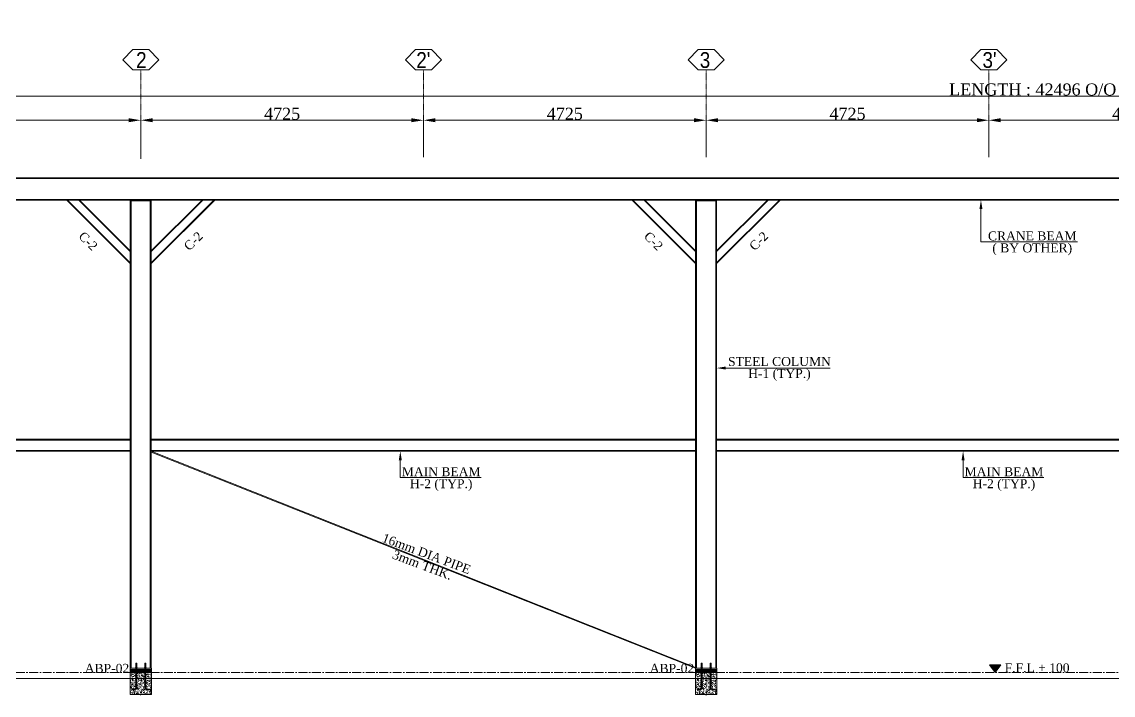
# Model space of a CAD drawing. Header units: millimetres. Extents: x 0 to 13151789, y -1482478 to 0.
# Drawn here: x 12773160 to 12791401, y -1357256 to -1345996 of the extents above; entities that cross this region are included whole.
import ezdxf
from ezdxf.entities.mleader import LeaderData, LeaderLine
from ezdxf.math import Vec2, Vec3

# ---------------------------------------------------------------- set-up
doc = ezdxf.new("R2010")
doc.units = ezdxf.units.MM
doc.header["$LTSCALE"] = 0.4
doc.header["$MEASUREMENT"] = 0
doc.header["$PDMODE"] = 66
for name, pattern in [('CENTER', [2, 1.25, -0.25, 0.25, -0.25]), ('CENTER2', [1.125, 0.75, -0.125, 0.125, -0.125]), ('XKITLINE03', [6, 3, -1, 1, -1])]:
    doc.linetypes.add(name, pattern=pattern)
doc.layers.get('0').update_dxf_attribs({"lineweight": 0})
doc.layers.get('Defpoints').update_dxf_attribs({"lineweight": 0})
for name, color, linetype, lineweight in [('2', 3, 'Continuous', 0), ('Bolt', 255, 'Continuous', 0), ('Grid', 202, 'CENTER', 0), ('GRIDDIM', 6, 'Continuous', 0), ('Layer 1', 7, 'Continuous', 0), ('MISCEL', 7, 'Continuous', 0), ('Other object type', 1, 'Continuous', 0), ('Outer Line', 1, 'Continuous', 0)]:
    doc.layers.add(name, color=color, linetype=linetype, lineweight=lineweight)
doc.layers.add('CENTER', color=1, linetype='CENTER')
doc.styles.add('ARIAL_', font='arial.ttf')
doc.styles.add('style2', font='ARIALN.TTF')
doc.styles.add('TNROMAN', font='times.ttf')
doc.dimstyles.new('shahid', dxfattribs={"dimtxt": 37.0005, "dimasz": 20, "dimexe": 8, "dimexo": 10, "dimgap": 5, "dimtad": 3, "dimdec": 0, "dimrnd": 1, "dimzin": 0, "dimdsep": 46, "dimtxsty": 'style2', "dimcen": 0.09, "dimclrt": 1, "dimadec": 0, "dimazin": 0, "dimtfac": 1, "dimtdec": 0, "dimtix": 1, "dimtmove": 1, "dimatfit": 3, "dimfxl": 1, "dimtolj": 1, "dimtzin": 0, "dimlwd": 5, "dimlwe": 5, "dimarcsym": 0})

# ---------------------------------------------------------------- blocks, each defined once
blk = doc.blocks.new('*D173')
at = {"layer": 'Defpoints', "color": 0, "lineweight": 0, "transparency": 16777216}
for p in [(12775147, -1347642), (12770087, -1348238), (12775147, -1348238)]:
    blk.add_point(p, dxfattribs=at)
at = {"layer": 'Layer 1', "color": 8, "lineweight": 5, "transparency": 16777216}
for p, q in [((12770087, -1348238), (12770087, -1347642)), ((12770287, -1347642), (12774947, -1347642)), ((12775147, -1348238), (12775147, -1347642))]:
    blk.add_line(p, q, dxfattribs=at)
at = {"layer": 'Layer 1', "color": 8, "lineweight": 0, "transparency": 16777216}
for points in [[(12770287, -1347608), (12770287, -1347675), (12770087, -1347642)], [(12774947, -1347608), (12774947, -1347675), (12775147, -1347642)]]:
    blk.add_solid(points, dxfattribs=at)
at = {"layer": 'Layer 1', "color": 2, "lineweight": 0, "transparency": 16777216, "insert": (12772617, -1347535), "char_height": 200, "attachment_point": 5, "style": 'TNROMAN'}
blk.add_mtext('\\A1;5060', dxfattribs=at)
blk = doc.blocks.new('*D174')
at = {"layer": 'Defpoints', "color": 0, "lineweight": 0, "transparency": 16777216}
for p in [(12779872, -1347642), (12775147, -1348287), (12779872, -1348262)]:
    blk.add_point(p, dxfattribs=at)
at = {"layer": 'Layer 1', "color": 8, "lineweight": 5, "transparency": 16777216}
for p, q in [((12775147, -1348287), (12775147, -1347642)), ((12775347, -1347642), (12779672, -1347642)), ((12779872, -1348262), (12779872, -1347642))]:
    blk.add_line(p, q, dxfattribs=at)
at = {"layer": 'Layer 1', "color": 8, "lineweight": 0, "transparency": 16777216}
for points in [[(12775347, -1347608), (12775347, -1347675), (12775147, -1347642)], [(12779672, -1347608), (12779672, -1347675), (12779872, -1347642)]]:
    blk.add_solid(points, dxfattribs=at)
at = {"layer": 'Layer 1', "color": 2, "lineweight": 0, "transparency": 16777216, "insert": (12777510, -1347535), "char_height": 200, "attachment_point": 5, "style": 'TNROMAN'}
blk.add_mtext('\\A1;4725', dxfattribs=at)
blk = doc.blocks.new('*D175')
at = {"layer": 'Defpoints', "color": 0, "lineweight": 0, "transparency": 16777216}
for p in [(12784597, -1347642), (12779872, -1348262), (12784597, -1348262)]:
    blk.add_point(p, dxfattribs=at)
at = {"layer": 'Layer 1', "color": 8, "lineweight": 5, "transparency": 16777216}
for p, q in [((12779872, -1348262), (12779872, -1347642)), ((12780072, -1347642), (12784397, -1347642)), ((12784597, -1348262), (12784597, -1347642))]:
    blk.add_line(p, q, dxfattribs=at)
at = {"layer": 'Layer 1', "color": 8, "lineweight": 0, "transparency": 16777216}
for points in [[(12780072, -1347608), (12780072, -1347675), (12779872, -1347642)], [(12784397, -1347608), (12784397, -1347675), (12784597, -1347642)]]:
    blk.add_solid(points, dxfattribs=at)
at = {"layer": 'Layer 1', "color": 2, "lineweight": 0, "transparency": 16777216, "insert": (12782235, -1347535), "char_height": 200, "attachment_point": 5, "style": 'TNROMAN'}
blk.add_mtext('\\A1;4725', dxfattribs=at)
blk = doc.blocks.new('*D176')
at = {"layer": 'Defpoints', "color": 0, "lineweight": 0, "transparency": 16777216}
for p in [(12789322, -1347642), (12784597, -1348262), (12789322, -1348262)]:
    blk.add_point(p, dxfattribs=at)
at = {"layer": 'Layer 1', "color": 8, "lineweight": 5, "transparency": 16777216}
for p, q in [((12784597, -1348262), (12784597, -1347642)), ((12784797, -1347642), (12789122, -1347642)), ((12789322, -1348262), (12789322, -1347642))]:
    blk.add_line(p, q, dxfattribs=at)
at = {"layer": 'Layer 1', "color": 8, "lineweight": 0, "transparency": 16777216}
for points in [[(12784797, -1347608), (12784797, -1347675), (12784597, -1347642)], [(12789122, -1347608), (12789122, -1347675), (12789322, -1347642)]]:
    blk.add_solid(points, dxfattribs=at)
at = {"layer": 'Layer 1', "color": 2, "lineweight": 0, "transparency": 16777216, "insert": (12786960, -1347535), "char_height": 200, "attachment_point": 5, "style": 'TNROMAN'}
blk.add_mtext('\\A1;4725', dxfattribs=at)
blk = doc.blocks.new('*D177')
at = {"layer": 'Defpoints', "color": 0, "lineweight": 0, "transparency": 16777216}
for p in [(12794047, -1347642), (12789322, -1348262), (12794047, -1348262)]:
    blk.add_point(p, dxfattribs=at)
at = {"layer": 'Layer 1', "color": 8, "lineweight": 5, "transparency": 16777216}
for p, q in [((12789322, -1348262), (12789322, -1347642)), ((12789522, -1347642), (12793847, -1347642)), ((12794047, -1348262), (12794047, -1347642))]:
    blk.add_line(p, q, dxfattribs=at)
at = {"layer": 'Layer 1', "color": 8, "lineweight": 0, "transparency": 16777216}
for points in [[(12789522, -1347608), (12789522, -1347675), (12789322, -1347642)], [(12793847, -1347608), (12793847, -1347675), (12794047, -1347642)]]:
    blk.add_solid(points, dxfattribs=at)
at = {"layer": 'Layer 1', "color": 2, "lineweight": 0, "transparency": 16777216, "insert": (12791685, -1347535), "char_height": 200, "attachment_point": 5, "style": 'TNROMAN'}
blk.add_mtext('\\A1;4725', dxfattribs=at)
blk = doc.blocks.new('*D180')
at = {"layer": 'Defpoints', "color": 0, "lineweight": 0, "transparency": 16777216}
for p in [(12812407, -1347239), (12769911, -1348238), (12812407, -1348238)]:
    blk.add_point(p, dxfattribs=at)
at = {"layer": 'Layer 1', "color": 8, "lineweight": 5, "transparency": 16777216}
for p, q in [((12769911, -1348238), (12769911, -1347239)), ((12770111, -1347239), (12812207, -1347239)), ((12812407, -1348238), (12812407, -1347239))]:
    blk.add_line(p, q, dxfattribs=at)
at = {"layer": 'Layer 1', "color": 8, "lineweight": 0, "transparency": 16777216}
for points in [[(12770111, -1347206), (12770111, -1347272), (12769911, -1347239)], [(12812207, -1347206), (12812207, -1347272), (12812407, -1347239)]]:
    blk.add_solid(points, dxfattribs=at)
at = {"layer": 'Layer 1', "color": 2, "lineweight": 0, "transparency": 16777216, "insert": (12791159, -1347129), "char_height": 200, "attachment_point": 5, "style": 'TNROMAN'}
blk.add_mtext('\\A1;LENGTH : 42496 O/O OF STEEL LINE ', dxfattribs=at)

msp = doc.modelspace()

# ---------------------------------------------------------------- hatches: boundary and pattern name
at = {"layer": 'Bolt', "linetype": 'Continuous', "lineweight": 0, "ltscale": 20}
h = msp.add_hatch(dxfattribs=at)
h.set_pattern_fill('DOTS', color=4, scale=120)
h.set_pattern_definition([(0, (5169886.558, -2042214.285), (3.75, 7.5), [0, -7.5])])
h.paths.add_polyline_path([(12775080, -1356838.1), (12775071.9, -1356838.1), (12775072.8, -1356838, -0.1443782), (12775066.7, -1356835.9), (12775066.7, -1356827.3), (12775080, -1356827), (12775080, -1356826.5), (12774968.3, -1356826.5), (12774968.3, -1356876.5), (12775080, -1356876.5)])
h.paths.add_polyline_path([(12775060.1, -1356836.9, -0.0762137), (12775059.3, -1356835.9)], flags=16)
h.paths.add_polyline_path([(12775216.7, -1356838.1), (12775211.1, -1356838.1), (12775210.2, -1356837, -0.0858055), (12775209.3, -1356835.9), (12775209.3, -1356827.6), (12775216.7, -1356827.6), (12775216.7, -1356826.5), (12775080, -1356826.5), (12775080, -1356827.6), (12775087.4, -1356827.6), (12775087.4, -1356835.9, -0.0858055), (12775086.5, -1356837), (12775085.6, -1356838.1), (12775080, -1356838.1), (12775080, -1356876.5), (12775216.7, -1356876.5)])
h.paths.add_polyline_path([(12775328.3, -1356826.5), (12775230, -1356826.5), (12775230, -1356827.6), (12775237.4, -1356827.6), (12775237.4, -1356835.9, -0.0762137), (12775236.6, -1356836.9), (12775235.7, -1356838.1), (12775230, -1356838.1), (12775230, -1356876.5), (12775328.3, -1356876.5)])
h = msp.add_hatch(dxfattribs=at)
h.set_pattern_fill('DOTS', color=4, scale=120)
h.set_pattern_definition([(0, (5179336.558, -2042214.285), (3.75, 7.5), [0, -7.5])])
h.paths.add_polyline_path([(12784530, -1356838.1), (12784521.9, -1356838.1), (12784522.8, -1356838, -0.1443782), (12784516.7, -1356835.9), (12784516.7, -1356827.3), (12784530, -1356827), (12784530, -1356826.5), (12784418.3, -1356826.5), (12784418.3, -1356876.5), (12784530, -1356876.5)])
h.paths.add_polyline_path([(12784510.1, -1356836.9, -0.0762137), (12784509.3, -1356835.9)], flags=16)
h.paths.add_polyline_path([(12784666.7, -1356838.1), (12784661.1, -1356838.1), (12784660.2, -1356837, -0.0858055), (12784659.3, -1356835.9), (12784659.3, -1356827.6), (12784666.7, -1356827.6), (12784666.7, -1356826.5), (12784530, -1356826.5), (12784530, -1356827.6), (12784537.4, -1356827.6), (12784537.4, -1356835.9, -0.0858055), (12784536.5, -1356837), (12784535.6, -1356838.1), (12784530, -1356838.1), (12784530, -1356876.5), (12784666.7, -1356876.5)])
h.paths.add_polyline_path([(12784778.3, -1356826.5), (12784680, -1356826.5), (12784680, -1356827.6), (12784687.4, -1356827.6), (12784687.4, -1356835.9, -0.0762137), (12784686.6, -1356836.9), (12784685.7, -1356838.1), (12784680, -1356838.1), (12784680, -1356876.5), (12784778.3, -1356876.5)])
at = {"layer": 'Other object type', "lineweight": 0}
h = msp.add_hatch(color=4, dxfattribs=at)
h.dxf.hatch_style = 1
h.paths.add_polyline_path([(12789334, -1356750.6), (12789427.6, -1356876.5), (12789521.2, -1356750.6)])
at = {"layer": 'Other object type', "lineweight": 0, "transparency": 33554526}
h = msp.add_hatch(dxfattribs=at)
h.set_pattern_fill('AR-CONC', color=255, scale=10)
h.set_pattern_definition([(50, (5168422.34, -2040256.49), (71.72601826, -6.2752135), [7.5, -82.5]), (355, (5168422.34, -2040256.49), (-13.87513336, 75.2192134), [6, -66]), (100.4514445, (5168428.315, -2040257.016), (57.8508847, 68.9439991), [6.3740192, -70.1142112]), (46.1842, (5168422.34, -2040236.49), (106.7241331, -16.5519281), [11.25, -123.75]), (96.6356355, (5168431.23, -2040237.87), (93.4661946, 97.4118601), [9.5610342, -105.171376]), (351.184164, (5168422.34, -2040236.49), (93.4661945, 97.41186), [9, -99.0000001]), (21, (5168432.34, -2040241.49), (59.6907052, -40.26188907), [7.5, -82.5]), (326, (5168432.34, -2040241.49), (24.3315332, 72.5150045), [6, -66]), (71.4514447, (5168437.31, -2040244.85), (84.0222377, 32.2531153), [6.374019, -70.1142112]), (37.5, (5168422.338, -2040256.493), (1.21598553, 33.28938538), [0, -65.2, 0, -67, 0, -66.25]), (7.5, (5168422.34, -2040256.493), (26.30695374, 39.44117119), [0, -38.2, 0, -63.7, 0, -25.25]), (327.5, (5168400.038, -2040256.493), (53.38224362, -2.25548717), [0, -25, 0, -78, 0, -103.5]), (317.5, (5168390.04, -2040256.493), (58.31861693, 10.01049823), [0, -32.5, 0, -51.8, 0, -73.5])])
h.paths.add_polyline_path([(12775216.7, -1356876.5), (12775080, -1356876.5), (12775080, -1357135.3, -0.4142167), (12775047.4, -1357167.9), (12774996.3, -1357167.9), (12774996.3, -1357154.7), (12775047.4, -1357154.7, 0.4142179), (12775066.7, -1357135.3), (12775066.7, -1356876.5), (12774968.3, -1356876.5), (12774968.3, -1357247.2), (12775141.4, -1357247.2), (12775144.6, -1357255.9), (12775151.1, -1357238.4), (12775154.2, -1357247.2), (12775328.3, -1357247.2), (12775328.3, -1356876.5), (12775230, -1356876.5), (12775230, -1357135.3, 0.4142093), (12775249.3, -1357154.7), (12775300.4, -1357154.7), (12775300.4, -1357167.9), (12775249.3, -1357167.9, -0.4142104), (12775216.7, -1357135.3)])
h = msp.add_hatch(dxfattribs=at)
h.set_pattern_fill('AR-CONC', color=255, scale=10)
h.set_pattern_definition([(50, (5177872.34, -2040256.49), (71.72601826, -6.2752135), [7.5, -82.5]), (355, (5177872.34, -2040256.49), (-13.87513336, 75.2192134), [6, -66]), (100.4514445, (5177878.315, -2040257.016), (57.8508847, 68.9439991), [6.3740192, -70.1142112]), (46.1842, (5177872.34, -2040236.49), (106.7241331, -16.5519281), [11.25, -123.75]), (96.6356355, (5177881.23, -2040237.87), (93.4661946, 97.4118601), [9.5610342, -105.171376]), (351.184164, (5177872.34, -2040236.49), (93.4661945, 97.41186), [9, -99.0000001]), (21, (5177882.34, -2040241.49), (59.6907052, -40.26188907), [7.5, -82.5]), (326, (5177882.34, -2040241.49), (24.3315332, 72.5150045), [6, -66]), (71.4514447, (5177887.31, -2040244.85), (84.0222377, 32.2531153), [6.374019, -70.1142112]), (37.5, (5177872.338, -2040256.493), (1.21598553, 33.28938538), [0, -65.2, 0, -67, 0, -66.25]), (7.5, (5177872.34, -2040256.493), (26.30695374, 39.44117119), [0, -38.2, 0, -63.7, 0, -25.25]), (327.5, (5177850.038, -2040256.493), (53.38224362, -2.25548717), [0, -25, 0, -78, 0, -103.5]), (317.5, (5177840.04, -2040256.493), (58.31861693, 10.01049823), [0, -32.5, 0, -51.8, 0, -73.5])])
h.paths.add_polyline_path([(12784666.7, -1356876.5), (12784530, -1356876.5), (12784530, -1357135.3, -0.4142167), (12784497.4, -1357167.9), (12784446.3, -1357167.9), (12784446.3, -1357154.7), (12784497.4, -1357154.7, 0.4142179), (12784516.7, -1357135.3), (12784516.7, -1356876.5), (12784418.3, -1356876.5), (12784418.3, -1357247.2), (12784591.4, -1357247.2), (12784594.6, -1357255.9), (12784601.1, -1357238.4), (12784604.2, -1357247.2), (12784778.3, -1357247.2), (12784778.3, -1356876.5), (12784680, -1356876.5), (12784680, -1357135.3, 0.4142093), (12784699.3, -1357154.7), (12784750.4, -1357154.7), (12784750.4, -1357167.9), (12784699.3, -1357167.9, -0.4142104), (12784666.7, -1357135.3)])

# ---------------------------------------------------------------- linework, layer by layer
at = {"lineweight": 0, "ltscale": 0.0025}
for points in [[(12789215.8, -1349126.5), (12789190.8, -1348976.5), (12789165.8, -1349126.5)], [(12784923.3, -1351760.6), (12784773.3, -1351785.6), (12784923.3, -1351810.6)], [(12779510.6, -1353326.5), (12779485.6, -1353176.5), (12779460.6, -1353326.5)], [(12788917.2, -1353326.5), (12788892.2, -1353176.5), (12788867.2, -1353326.5)]]:
    msp.add_solid(points, dxfattribs=at)
at = {"layer": '2', "lineweight": 0}
for p, q in [((12774971.3, -1356806.5), (12774971.3, -1348976.5)), ((12774987.3, -1356806.5), (12774987.3, -1348988.5)), ((12775307.3, -1356806.5), (12775307.3, -1348988.5)), ((12775323.3, -1356806.5), (12775323.3, -1348976.5)), ((12784421.3, -1356806.5), (12784421.3, -1348976.5)), ((12784437.3, -1356806.5), (12784437.3, -1348988.5)), ((12784757.3, -1356806.5), (12784757.3, -1348988.5)), ((12784773.3, -1356806.5), (12784773.3, -1348976.5)), ((12774968.3, -1356806.5), (12775328.3, -1356806.5)), ((12774968.3, -1356806.5), (12774968.3, -1356826.5)), ((12774968.3, -1356826.5), (12775328.3, -1356826.5)), ((12775328.3, -1356806.5), (12775328.3, -1356826.5)), ((12784418.3, -1356806.5), (12784778.3, -1356806.5)), ((12784418.3, -1356806.5), (12784418.3, -1356826.5)), ((12784418.3, -1356826.5), (12784778.3, -1356826.5)), ((12784778.3, -1356806.5), (12784778.3, -1356826.5))]:
    msp.add_line(p, q, dxfattribs=at)
at = {"layer": '2', "lineweight": 0, "const_width": 5}
for points in [[(12775328.3, -1356826.5), (12774968.3, -1356826.5), (12774968.3, -1356806.5), (12775328.3, -1356806.5)], [(12784778.3, -1356826.5), (12784418.3, -1356826.5), (12784418.3, -1356806.5), (12784778.3, -1356806.5)]]:
    msp.add_lwpolyline(points, close=True, dxfattribs=at)
at = {"layer": 'Bolt', "color": 4, "linetype": 'Continuous', "lineweight": 0, "ltscale": 20}
for p, q in [((12775059.5, -1356828.4), (12775059.5, -1356828.4)), ((12775061.1, -1356837.8), (12775061.1, -1356837.8)), ((12775064.2, -1356837.8), (12775064.2, -1356837.8)), ((12775067.3, -1356837.8), (12775067.3, -1356837.8)), ((12775070.4, -1356837.8), (12775070.4, -1356837.8)), ((12775087.6, -1356828.4), (12775087.6, -1356828.4)), ((12775223.6, -1356837.8), (12775223.6, -1356837.8)), ((12784509.5, -1356828.4), (12784509.5, -1356828.4)), ((12784511.1, -1356837.8), (12784511.1, -1356837.8)), ((12784514.2, -1356837.8), (12784514.2, -1356837.8)), ((12784517.3, -1356837.8), (12784517.3, -1356837.8)), ((12784520.4, -1356837.8), (12784520.4, -1356837.8)), ((12784537.6, -1356828.4), (12784537.6, -1356828.4)), ((12784673.6, -1356837.8), (12784673.6, -1356837.8))]:
    msp.add_line(p, q, dxfattribs=at)
at = {"layer": 'CENTER', "lineweight": 0}
for p, q in [((12779696.3, -1352976.5), (12775323.3, -1352976.5)), ((12779696.3, -1352990.5), (12775323.3, -1352990.5)), ((12779696.3, -1353162.5), (12775323.3, -1353162.5)), ((12779696.3, -1353176.5), (12775323.3, -1353176.5))]:
    msp.add_line(p, q, dxfattribs=at)
at = {"layer": 'Grid', "linetype": 'XKITLINE03', "lineweight": 0}
for p, q in [((12775147.3, -1346797.1), (12775147.3, -1348238.5)), ((12779872.3, -1346797.1), (12779872.3, -1348238.5)), ((12784597.3, -1346797.1), (12784597.3, -1348238.5)), ((12789322.3, -1346797.1), (12789322.3, -1348238.5))]:
    msp.add_line(p, q, dxfattribs=at)
at = {"layer": 'Grid', "linetype": 'XKITLINE03', "lineweight": 0, "ltscale": 350}
for points in [[(12775014.2, -1346797.1), (12775280.5, -1346797.1), (12775448.3, -1346629.3), (12775280.5, -1346461.4), (12775014.2, -1346461.4), (12774846.4, -1346629.3)], [(12779739.2, -1346797.1), (12780005.5, -1346797.1), (12780173.3, -1346629.3), (12780005.5, -1346461.4), (12779739.2, -1346461.4), (12779571.4, -1346629.3)], [(12784464.2, -1346797.1), (12784730.5, -1346797.1), (12784898.3, -1346629.3), (12784730.5, -1346461.4), (12784464.2, -1346461.4), (12784296.4, -1346629.3)], [(12789189.2, -1346797.1), (12789455.5, -1346797.1), (12789623.3, -1346629.3), (12789455.5, -1346461.4), (12789189.2, -1346461.4), (12789021.4, -1346629.3)]]:
    msp.add_lwpolyline(points, close=True, dxfattribs=at)
at = {"layer": 'GRIDDIM', "lineweight": 0}
for p, q in [((12774971.3, -1348988.5), (12775323.3, -1348988.5)), ((12784421.3, -1348988.5), (12784773.3, -1348988.5))]:
    msp.add_line(p, q, dxfattribs=at)
at = {"layer": 'MISCEL', "lineweight": 0}
for p, q in [((12775068.3, -1356722.5), (12775066.7, -1356724.1)), ((12775066.7, -1356724.1), (12775066.7, -1357135.3)), ((12775066.7, -1356725), (12775079.8, -1356724.8)), ((12775066.7, -1356728.4), (12775080, -1356728.2)), ((12775066.7, -1356735.7), (12775080, -1356735.5)), ((12775066.7, -1356742.9), (12775080, -1356742.7)), ((12775066.7, -1356750.2), (12775079.8, -1356750)), ((12775066.7, -1356757.4), (12775080, -1356757.2)), ((12775067.1, -1356724.8), (12775078.4, -1356724.6)), ((12775067.2, -1356732), (12775080, -1356731.8)), ((12775067.3, -1356739.3), (12775080, -1356739.1)), ((12775067.5, -1356746.6), (12775080, -1356746.3)), ((12775067.6, -1356753.8), (12775078.9, -1356753.6)), ((12775067.7, -1356761.1), (12775079, -1356760.9)), ((12775078.4, -1356722.5), (12775068.3, -1356722.5)), ((12775080, -1356724.1), (12775078.4, -1356722.5)), ((12775080, -1357135.3), (12775080, -1356724.1)), ((12775216.7, -1356724.1), (12775218.3, -1356722.5)), ((12775216.7, -1357135.3), (12775216.7, -1356724.1)), ((12775230, -1356757.4), (12775216.7, -1356757.2)), ((12775230, -1356725), (12775216.9, -1356724.8)), ((12775230.1, -1356728.4), (12775216.9, -1356728.2)), ((12775230.1, -1356735.7), (12775216.9, -1356735.5)), ((12775230.1, -1356750.2), (12775216.9, -1356750)), ((12775230.2, -1356742.9), (12775217, -1356742.7)), ((12775229, -1356761.1), (12775217.6, -1356760.9)), ((12775229.1, -1356732), (12775217.8, -1356731.8)), ((12775229.1, -1356739.3), (12775217.8, -1356739.1)), ((12775229.1, -1356753.8), (12775217.8, -1356753.6)), ((12775229.2, -1356726.6), (12775217.9, -1356726.4)), ((12775229.2, -1356746.6), (12775217.9, -1356746.4)), ((12775218.3, -1356722.5), (12775228.4, -1356722.5)), ((12775228.4, -1356722.5), (12775230, -1356724.1)), ((12775230, -1356724.1), (12775230, -1357135.3)), ((12784518.3, -1356722.5), (12784516.7, -1356724.1)), ((12784516.7, -1356724.1), (12784516.7, -1357135.3)), ((12784516.7, -1356725), (12784529.8, -1356724.8)), ((12784516.7, -1356728.4), (12784530, -1356728.2)), ((12784516.7, -1356735.7), (12784530, -1356735.5)), ((12784516.7, -1356742.9), (12784530, -1356742.7)), ((12784516.7, -1356750.2), (12784529.8, -1356750)), ((12784516.7, -1356757.4), (12784530, -1356757.2)), ((12784517.1, -1356724.8), (12784528.4, -1356724.6)), ((12784517.2, -1356732), (12784530, -1356731.8)), ((12784517.3, -1356739.3), (12784530, -1356739.1)), ((12784517.5, -1356746.6), (12784530, -1356746.3)), ((12784517.6, -1356753.8), (12784528.9, -1356753.6)), ((12784517.7, -1356761.1), (12784529, -1356760.9)), ((12784528.4, -1356722.5), (12784518.3, -1356722.5)), ((12784530, -1356724.1), (12784528.4, -1356722.5)), ((12784530, -1357135.3), (12784530, -1356724.1)), ((12784666.7, -1356724.1), (12784668.3, -1356722.5)), ((12784666.7, -1357135.3), (12784666.7, -1356724.1)), ((12784680, -1356757.4), (12784666.7, -1356757.2)), ((12784680, -1356725), (12784666.9, -1356724.8)), ((12784680.1, -1356728.4), (12784666.9, -1356728.2)), ((12784680.1, -1356735.7), (12784666.9, -1356735.5)), ((12784680.1, -1356750.2), (12784666.9, -1356750)), ((12784680.2, -1356742.9), (12784667, -1356742.7)), ((12784679, -1356761.1), (12784667.6, -1356760.9)), ((12784679.1, -1356732), (12784667.8, -1356731.8)), ((12784679.1, -1356739.3), (12784667.8, -1356739.1)), ((12784679.1, -1356753.8), (12784667.8, -1356753.6)), ((12784679.2, -1356726.6), (12784667.9, -1356726.4)), ((12784679.2, -1356746.6), (12784667.9, -1356746.4)), ((12784668.3, -1356722.5), (12784678.4, -1356722.5)), ((12784678.4, -1356722.5), (12784680, -1356724.1)), ((12784680, -1356724.1), (12784680, -1357135.3)), ((12775093.2, -1356804.8), (12775053.5, -1356804.8)), ((12775053.5, -1356806.5), (12775053.5, -1356804.8)), ((12775093.2, -1356806.5), (12775053.5, -1356806.5)), ((12775058.1, -1356804.8), (12775058.1, -1356806.5)), ((12775059.3, -1356795.9), (12775061, -1356793.8)), ((12775059.3, -1356795.9), (12775059.3, -1356804.3)), ((12775087.4, -1356804.3), (12775059.3, -1356804.3)), ((12775087.4, -1356827.6), (12775059.3, -1356827.6)), ((12775059.3, -1356835.9), (12775059.3, -1356827.6)), ((12775059.3, -1356835.9), (12775061, -1356838.1)), ((12775085.6, -1356793.8), (12775061, -1356793.8)), ((12775085.6, -1356838.1), (12775061, -1356838.1)), ((12775066.5, -1356794.6), (12775079.8, -1356794.4)), ((12775066.7, -1356764.7), (12775080, -1356764.5)), ((12775066.7, -1356773.9), (12775080, -1356773.7)), ((12775066.7, -1356781.2), (12775080, -1356780.9)), ((12775066.7, -1356790.3), (12775080, -1356790.1)), ((12775066.7, -1356792.2), (12775080, -1356792)), ((12775066.7, -1356801), (12775066.7, -1356809.9)), ((12775066.7, -1356818.9), (12775080, -1356818.7)), ((12775066.7, -1356820), (12775080, -1356819.8)), ((12775066.7, -1356827.3), (12775080, -1356827)), ((12775066.7, -1356835.9), (12775066.7, -1356827.6)), ((12775066.7, -1356834.5), (12775080, -1356834.3)), ((12775066.7, -1356842.4), (12775080, -1356842.2)), ((12775066.9, -1356797.1), (12775080.1, -1356796.9)), ((12775067.6, -1356770.3), (12775078.9, -1356770.1)), ((12775067.7, -1356768.3), (12775079, -1356768.1)), ((12775067.7, -1356777.5), (12775079, -1356777.3)), ((12775067.7, -1356784.8), (12775079, -1356784.6)), ((12775067.7, -1356786.7), (12775079, -1356786.5)), ((12775067.7, -1356799.3), (12775079, -1356799.1)), ((12775067.8, -1356813.1), (12775079.1, -1356812.9)), ((12775067.8, -1356823.6), (12775079.1, -1356823.4)), ((12775067.8, -1356830.9), (12775079.1, -1356830.7)), ((12775067.8, -1356838.1), (12775079.1, -1356837.9)), ((12775087.4, -1356795.9), (12775085.6, -1356793.8)), ((12775087.4, -1356835.9), (12775085.6, -1356838.1)), ((12775087.4, -1356804.3), (12775087.4, -1356795.9)), ((12775087.4, -1356827.6), (12775087.4, -1356835.9)), ((12775088.6, -1356804.8), (12775088.6, -1356806.5)), ((12775093.2, -1356806.5), (12775093.2, -1356804.8)), ((12775203.5, -1356804.8), (12775243.2, -1356804.8)), ((12775203.5, -1356806.5), (12775203.5, -1356804.8)), ((12775203.5, -1356806.5), (12775243.2, -1356806.5)), ((12775208.1, -1356804.8), (12775208.1, -1356806.5)), ((12775209.3, -1356795.9), (12775211.1, -1356793.8)), ((12775209.3, -1356804.3), (12775209.3, -1356795.9)), ((12775209.3, -1356804.3), (12775237.4, -1356804.3)), ((12775209.3, -1356827.6), (12775237.4, -1356827.6)), ((12775209.3, -1356827.6), (12775209.3, -1356835.9)), ((12775209.3, -1356835.9), (12775211.1, -1356838.1)), ((12775211.1, -1356793.8), (12775235.7, -1356793.8)), ((12775211.1, -1356838.1), (12775235.7, -1356838.1)), ((12775229.8, -1356797.1), (12775216.6, -1356796.9)), ((12775230, -1356764.7), (12775216.7, -1356764.5)), ((12775230, -1356773.9), (12775216.7, -1356773.7)), ((12775230, -1356781.2), (12775216.7, -1356780.9)), ((12775230, -1356790.3), (12775216.7, -1356790.1)), ((12775230, -1356792.2), (12775216.7, -1356792)), ((12775230, -1356818.9), (12775216.7, -1356818.7)), ((12775230, -1356820), (12775216.7, -1356819.8)), ((12775230, -1356827.3), (12775216.7, -1356827)), ((12775230, -1356834.5), (12775216.7, -1356834.3)), ((12775230, -1356842.4), (12775216.7, -1356842.2)), ((12775230.2, -1356794.6), (12775216.9, -1356794.4)), ((12775229, -1356768.3), (12775217.6, -1356768.1)), ((12775229, -1356777.5), (12775217.6, -1356777.3)), ((12775229, -1356784.8), (12775217.6, -1356784.6)), ((12775229, -1356786.7), (12775217.6, -1356786.5)), ((12775229, -1356799.3), (12775217.6, -1356799.1)), ((12775228.9, -1356813.1), (12775217.6, -1356812.9)), ((12775228.9, -1356823.6), (12775217.6, -1356823.4)), ((12775228.9, -1356830.9), (12775217.6, -1356830.7)), ((12775228.9, -1356838.1), (12775217.6, -1356837.9)), ((12775229.1, -1356770.3), (12775217.8, -1356770.1)), ((12775230, -1356801), (12775230, -1356809.9)), ((12775230, -1356835.9), (12775230, -1356827.6)), ((12775237.4, -1356795.9), (12775235.7, -1356793.8)), ((12775237.4, -1356835.9), (12775235.7, -1356838.1)), ((12775237.4, -1356795.9), (12775237.4, -1356804.3)), ((12775237.4, -1356835.9), (12775237.4, -1356827.6)), ((12775238.6, -1356804.8), (12775238.6, -1356806.5)), ((12775243.2, -1356806.5), (12775243.2, -1356804.8)), ((12784543.2, -1356804.8), (12784503.5, -1356804.8)), ((12784503.5, -1356806.5), (12784503.5, -1356804.8)), ((12784543.2, -1356806.5), (12784503.5, -1356806.5)), ((12784508.1, -1356804.8), (12784508.1, -1356806.5)), ((12784509.3, -1356795.9), (12784511, -1356793.8)), ((12784509.3, -1356795.9), (12784509.3, -1356804.3)), ((12784537.4, -1356804.3), (12784509.3, -1356804.3)), ((12784537.4, -1356827.6), (12784509.3, -1356827.6)), ((12784509.3, -1356835.9), (12784509.3, -1356827.6)), ((12784509.3, -1356835.9), (12784511, -1356838.1)), ((12784535.6, -1356793.8), (12784511, -1356793.8)), ((12784535.6, -1356838.1), (12784511, -1356838.1)), ((12784516.5, -1356794.6), (12784529.8, -1356794.4)), ((12784516.7, -1356764.7), (12784530, -1356764.5)), ((12784516.7, -1356773.9), (12784530, -1356773.7)), ((12784516.7, -1356781.2), (12784530, -1356780.9)), ((12784516.7, -1356790.3), (12784530, -1356790.1)), ((12784516.7, -1356792.2), (12784530, -1356792)), ((12784516.7, -1356801), (12784516.7, -1356809.9)), ((12784516.7, -1356818.9), (12784530, -1356818.7)), ((12784516.7, -1356820), (12784530, -1356819.8)), ((12784516.7, -1356827.3), (12784530, -1356827)), ((12784516.7, -1356835.9), (12784516.7, -1356827.6)), ((12784516.7, -1356834.5), (12784530, -1356834.3)), ((12784516.7, -1356842.4), (12784530, -1356842.2)), ((12784516.9, -1356797.1), (12784530.1, -1356796.9)), ((12784517.6, -1356770.3), (12784528.9, -1356770.1)), ((12784517.7, -1356768.3), (12784529, -1356768.1)), ((12784517.7, -1356777.5), (12784529, -1356777.3)), ((12784517.7, -1356784.8), (12784529, -1356784.6)), ((12784517.7, -1356786.7), (12784529, -1356786.5)), ((12784517.7, -1356799.3), (12784529, -1356799.1)), ((12784517.8, -1356813.1), (12784529.1, -1356812.9)), ((12784517.8, -1356823.6), (12784529.1, -1356823.4)), ((12784517.8, -1356830.9), (12784529.1, -1356830.7)), ((12784517.8, -1356838.1), (12784529.1, -1356837.9)), ((12784537.4, -1356795.9), (12784535.6, -1356793.8)), ((12784537.4, -1356835.9), (12784535.6, -1356838.1)), ((12784537.4, -1356804.3), (12784537.4, -1356795.9)), ((12784537.4, -1356827.6), (12784537.4, -1356835.9)), ((12784538.6, -1356804.8), (12784538.6, -1356806.5)), ((12784543.2, -1356806.5), (12784543.2, -1356804.8)), ((12784653.5, -1356804.8), (12784693.2, -1356804.8)), ((12784653.5, -1356806.5), (12784653.5, -1356804.8)), ((12784653.5, -1356806.5), (12784693.2, -1356806.5)), ((12784658.1, -1356804.8), (12784658.1, -1356806.5)), ((12784659.3, -1356795.9), (12784661.1, -1356793.8)), ((12784659.3, -1356804.3), (12784659.3, -1356795.9)), ((12784659.3, -1356804.3), (12784687.4, -1356804.3)), ((12784659.3, -1356827.6), (12784687.4, -1356827.6)), ((12784659.3, -1356827.6), (12784659.3, -1356835.9)), ((12784659.3, -1356835.9), (12784661.1, -1356838.1)), ((12784661.1, -1356793.8), (12784685.7, -1356793.8)), ((12784661.1, -1356838.1), (12784685.7, -1356838.1)), ((12784679.8, -1356797.1), (12784666.6, -1356796.9)), ((12784680, -1356764.7), (12784666.7, -1356764.5)), ((12784680, -1356773.9), (12784666.7, -1356773.7)), ((12784680, -1356781.2), (12784666.7, -1356780.9)), ((12784680, -1356790.3), (12784666.7, -1356790.1)), ((12784680, -1356792.2), (12784666.7, -1356792)), ((12784680, -1356818.9), (12784666.7, -1356818.7)), ((12784680, -1356820), (12784666.7, -1356819.8)), ((12784680, -1356827.3), (12784666.7, -1356827)), ((12784680, -1356834.5), (12784666.7, -1356834.3)), ((12784680, -1356842.4), (12784666.7, -1356842.2)), ((12784680.2, -1356794.6), (12784666.9, -1356794.4)), ((12784679, -1356768.3), (12784667.6, -1356768.1)), ((12784679, -1356777.5), (12784667.6, -1356777.3)), ((12784679, -1356784.8), (12784667.6, -1356784.6)), ((12784679, -1356786.7), (12784667.6, -1356786.5)), ((12784679, -1356799.3), (12784667.6, -1356799.1)), ((12784678.9, -1356813.1), (12784667.6, -1356812.9)), ((12784678.9, -1356823.6), (12784667.6, -1356823.4)), ((12784678.9, -1356830.9), (12784667.6, -1356830.7)), ((12784678.9, -1356838.1), (12784667.6, -1356837.9)), ((12784679.1, -1356770.3), (12784667.8, -1356770.1)), ((12784680, -1356801), (12784680, -1356809.9)), ((12784680, -1356835.9), (12784680, -1356827.6)), ((12784687.4, -1356795.9), (12784685.7, -1356793.8)), ((12784687.4, -1356835.9), (12784685.7, -1356838.1)), ((12784687.4, -1356795.9), (12784687.4, -1356804.3)), ((12784687.4, -1356835.9), (12784687.4, -1356827.6)), ((12784688.6, -1356804.8), (12784688.6, -1356806.5)), ((12784693.2, -1356806.5), (12784693.2, -1356804.8)), ((12774996.3, -1357167.9), (12774996.3, -1357154.7)), ((12774996.3, -1357154.7), (12775047.4, -1357154.7)), ((12775047.4, -1357167.9), (12774996.3, -1357167.9)), ((12775300.4, -1357154.7), (12775249.3, -1357154.7)), ((12775249.3, -1357167.9), (12775300.4, -1357167.9)), ((12775300.4, -1357167.9), (12775300.4, -1357154.7)), ((12784446.3, -1357167.9), (12784446.3, -1357154.7)), ((12784446.3, -1357154.7), (12784497.4, -1357154.7)), ((12784497.4, -1357167.9), (12784446.3, -1357167.9)), ((12784750.4, -1357154.7), (12784699.3, -1357154.7)), ((12784699.3, -1357167.9), (12784750.4, -1357167.9)), ((12784750.4, -1357167.9), (12784750.4, -1357154.7))]:
    msp.add_line(p, q, dxfattribs=at)
for centre, radius, start, end in [((12775063, -1356798.1), 4.3, 30.15902, 149.84098), ((12775063, -1356833.7), 4.3, 210.15902, 329.84098), ((12775073.3, -1356805.1), 11.3, 54.12444, 125.87556), ((12775073.3, -1356826.8), 11.3, 234.12444, 305.87556), ((12775083.7, -1356798.1), 4.3, 30.15902, 149.84098), ((12775083.7, -1356833.7), 4.3, 210.15902, 329.84098), ((12775213, -1356798.1), 4.3, 30.15902, 149.84098), ((12775213, -1356833.7), 4.3, 210.15902, 329.84098), ((12775223.3, -1356805.1), 11.3, 54.12444, 125.87556), ((12775223.3, -1356826.8), 11.3, 234.12444, 305.87556), ((12775233.7, -1356798.1), 4.3, 30.15902, 149.84098), ((12775233.7, -1356833.7), 4.3, 210.15902, 329.84098), ((12784513, -1356798.1), 4.3, 30.15902, 149.84098), ((12784513, -1356833.7), 4.3, 210.15902, 329.84098), ((12784523.3, -1356805.1), 11.3, 54.12444, 125.87556), ((12784523.3, -1356826.8), 11.3, 234.12444, 305.87556), ((12784533.7, -1356798.1), 4.3, 30.15902, 149.84098), ((12784533.7, -1356833.7), 4.3, 210.15902, 329.84098), ((12784663, -1356798.1), 4.3, 30.15902, 149.84098), ((12784663, -1356833.7), 4.3, 210.15902, 329.84098), ((12784673.3, -1356805.1), 11.3, 54.12444, 125.87556), ((12784673.3, -1356826.8), 11.3, 234.12444, 305.87556), ((12784683.7, -1356798.1), 4.3, 30.15902, 149.84098), ((12784683.7, -1356833.7), 4.3, 210.15902, 329.84098), ((12775047.4, -1357135.3), 32.6, 270, 0), ((12775047.4, -1357135.3), 19.3, 270, 0), ((12775249.3, -1357135.3), 32.6, 180, 270), ((12775249.3, -1357135.3), 19.3, 180, 270), ((12784497.4, -1357135.3), 32.6, 270, 0), ((12784497.4, -1357135.3), 19.3, 270, 0), ((12784699.3, -1357135.3), 32.6, 180, 270), ((12784699.3, -1357135.3), 19.3, 180, 270)]:
    msp.add_arc(centre, radius, start, end, dxfattribs=at)
at = {"layer": 'Other object type', "color": 4, "lineweight": 0}
for p, q in [((12770337.3, -1348606.5), (12812583.3, -1348606.5)), ((12770337.3, -1348616.5), (12812583.3, -1348616.5)), ((12770337.3, -1348966.5), (12812583.3, -1348966.5)), ((12770337.3, -1348976.5), (12812583.3, -1348976.5))]:
    msp.add_line(p, q, dxfattribs=at)
at = {"layer": 'Other object type', "color": 241, "lineweight": 0}
for p, q in [((12774971.3, -1350037.2), (12773910.7, -1348976.5)), ((12774971.3, -1350024.4), (12773923.4, -1348976.5)), ((12774971.3, -1349837.8), (12774110.1, -1348976.5)), ((12774971.3, -1349825), (12774122.8, -1348976.5)), ((12775323.3, -1350037.2), (12776384, -1348976.5)), ((12775323.3, -1349825), (12776171.9, -1348976.5)), ((12775323.3, -1349837.8), (12776184.6, -1348976.5)), ((12775323.3, -1350024.4), (12776371.3, -1348976.5)), ((12784421.3, -1350037.2), (12783360.7, -1348976.5)), ((12784421.3, -1350024.4), (12783373.4, -1348976.5)), ((12784421.3, -1349837.8), (12783560.1, -1348976.5)), ((12784421.3, -1349825), (12783572.8, -1348976.5)), ((12784773.3, -1350037.2), (12785834, -1348976.5)), ((12784773.3, -1349825), (12785621.9, -1348976.5)), ((12784773.3, -1349837.8), (12785634.6, -1348976.5)), ((12784773.3, -1350024.4), (12785821.3, -1348976.5)), ((12775323.3, -1353176.5), (12784421.3, -1356790.5)), ((12775323.3, -1353193.7), (12784418.4, -1356806.5)), ((12769911.3, -1356976.5), (12814074.1, -1356976.5))]:
    msp.add_line(p, q, dxfattribs=at)
at = {"layer": 'Other object type', "color": 0, "lineweight": 0}
for p, q in [((12789190.8, -1349126.5), (12789190.8, -1349673.9)), ((12789190.8, -1349673.9), (12790803.2, -1349673.9)), ((12784923.3, -1351785.6), (12786671.2, -1351785.6)), ((12779485.6, -1353326.5), (12779485.6, -1353617.1)), ((12788892.2, -1353326.5), (12788892.2, -1353617.1)), ((12779485.6, -1353617.1), (12780834.5, -1353617.1)), ((12788892.2, -1353617.1), (12790241.2, -1353617.1))]:
    msp.add_line(p, q, dxfattribs=at)
at = {"layer": 'Other object type', "color": 241, "linetype": 'CENTER2', "lineweight": 0, "ltscale": 500}
msp.add_line((12812583.3, -1356876.5), (12769911.3, -1356876.5), dxfattribs=at)
at = {"layer": 'Other object type', "color": 4, "lineweight": 0}
msp.add_lwpolyline([(12789521.2, -1356750.6), (12789427.6, -1356876.5), (12789334, -1356750.6)], close=True, dxfattribs=at)
at = {"layer": 'Other object type', "color": 255, "lineweight": 0, "transparency": 33554526}
for points in [[(12775328.3, -1356876.5), (12775328.3, -1357247.2), (12775154.2, -1357247.2), (12775151.1, -1357238.4), (12775144.6, -1357255.9), (12775141.4, -1357247.2), (12774968.3, -1357247.2), (12774968.3, -1356876.5)], [(12784778.3, -1356876.5), (12784778.3, -1357247.2), (12784604.2, -1357247.2), (12784601.1, -1357238.4), (12784594.6, -1357255.9), (12784591.4, -1357247.2), (12784418.3, -1357247.2), (12784418.3, -1356876.5)]]:
    msp.add_lwpolyline(points, close=True, dxfattribs=at)
at = {"layer": 'Outer Line', "lineweight": 0}
for p, q in [((12774971.3, -1352976.5), (12770689.3, -1352976.5)), ((12774971.3, -1352990.5), (12770689.3, -1352990.5)), ((12784421.3, -1352976.5), (12775323.3, -1352976.5)), ((12784421.3, -1352990.5), (12775323.3, -1352990.5)), ((12793871.3, -1352976.5), (12784773.3, -1352976.5)), ((12789146.3, -1352976.5), (12784773.3, -1352976.5)), ((12793871.3, -1352990.5), (12784773.3, -1352990.5)), ((12789146.3, -1352990.5), (12784773.3, -1352990.5)), ((12774971.3, -1353162.5), (12770689.3, -1353162.5)), ((12774971.3, -1353176.5), (12770689.3, -1353176.5)), ((12784421.3, -1353162.5), (12775323.3, -1353162.5)), ((12784421.3, -1353176.5), (12775323.3, -1353176.5)), ((12793871.3, -1353162.5), (12784773.3, -1353162.5)), ((12789146.3, -1353162.5), (12784773.3, -1353162.5)), ((12793871.3, -1353176.5), (12784773.3, -1353176.5)), ((12789146.3, -1353176.5), (12784773.3, -1353176.5))]:
    msp.add_line(p, q, dxfattribs=at)
at = {"layer": 'Outer Line', "color": 0, "lineweight": 0}
for p, q in [((12774968.3, -1356826.5), (12774968.3, -1356876.5)), ((12775328.3, -1356826.5), (12775328.3, -1356876.5)), ((12784418.3, -1356826.5), (12784418.3, -1356876.5)), ((12784778.3, -1356826.5), (12784778.3, -1356876.5))]:
    msp.add_line(p, q, dxfattribs=at)

# ---------------------------------------------------------------- texts
at = {"layer": 'Grid', "color": 2, "lineweight": 0, "style": 'ARIAL_', "width": 0.85}
for s, height, p in [('2', 264.4, (12775069.9, -1346767)), ("2'", 264.41, (12779753, -1346767)), ('3', 264.4, (12784490.8, -1346767)), ("3'", 264.41, (12789216.7, -1346767))]:
    msp.add_text(s, height=height, dxfattribs=at).set_placement(p)
at = {"layer": 'Outer Line', "color": 0, "lineweight": 0, "style": 'TNROMAN'}
for s, p in [('ABP-02', (12774211.9, -1356881.9)), ('ABP-02', (12783654.9, -1356881.9)), ('F.F.L + 100 ', (12789586.8, -1356873.2))]:
    msp.add_text(s, height=150, dxfattribs=at).set_placement(p)

# ---------------------------------------------------------------- dimensions: what is measured, and where the dimension line sits
at = {"layer": 'Layer 1', "color": 0, "lineweight": 0}
dim = msp.add_linear_dim(base=(12812407.3, -1347239.1), p1=(12769911.3, -1348238.5), p2=(12812407.3, -1348238.5), text='LENGTH : <> O/O OF STEEL LINE ', dimstyle='shahid', override={"dimtxt": 200, "dimasz": 200, "dimexe": 0, "dimexo": 0, "dimtxsty": 'TNROMAN', "dimclrd": 8, "dimclre": 8, "dimclrt": 2}, dxfattribs=at)
dim.commit()
dim.dimension.update_dxf_attribs({"geometry": '*D180', "text_midpoint": (12791159.3, -1347129.3)})
for base, p1, p2, picture, middle in [((12775147.3, -1347641.7), (12770087.3, -1348238.5), (12775147.3, -1348238.5), '*D173', (12772617.3, -1347534.9)), ((12779872.3, -1347641.7), (12775147.3, -1348286.5), (12779872.3, -1348262.4), '*D174', (12777509.8, -1347534.6)), ((12784597.3, -1347641.7), (12779872.3, -1348262.4), (12784597.3, -1348262.4), '*D175', (12782234.8, -1347534.6)), ((12789322.3, -1347641.7), (12784597.3, -1348262.4), (12789322.3, -1348262.4), '*D176', (12786959.8, -1347534.6)), ((12794047.3, -1347641.7), (12789322.3, -1348262.4), (12794047.3, -1348262.4), '*D177', (12791684.8, -1347534.6))]:
    dim = msp.add_linear_dim(base=base, p1=p1, p2=p2, dimstyle='shahid', override={"dimtxt": 200, "dimasz": 200, "dimexe": 0, "dimexo": 0, "dimtxsty": 'TNROMAN', "dimclrd": 8, "dimclre": 8, "dimclrt": 2}, dxfattribs=at)
    dim.commit()
    dim.dimension.update_dxf_attribs({"geometry": picture, "text_midpoint": middle})

# ---------------------------------------------------------------- leaders
at = {"layer": 'Outer Line', "color": 0, "lineweight": 0}
ml = msp.add_multileader_mtext('Standard', dxfattribs=at)
ml.set_content('C-2 ', color=7, style='TNROMAN')
ml.set_leader_properties(color=215)
ml.build(insert=Vec2(0, 0))
ml.multileader.update_dxf_attribs({"dogleg_length": 92.4, "arrow_head_size": 50})
ctx = ml.context
ctx.base_point, ctx.char_height, ctx.arrow_head_size, ctx.landing_gap_size, ctx.plane_origin, ctx.plane_x_axis, ctx.plane_y_axis = Vec3(12774121, -1349516.5), 150, 50, 50, Vec3(12722356.5, -1303788.5), Vec3(0.7071068, -0.7071068), Vec3(0.7071068, 0.7071068)
ctx.text_align_type = 1
ctx.mtext.insert, ctx.mtext.text_direction, ctx.mtext.rotation, ctx.mtext.width, ctx.mtext.defined_height, ctx.mtext.alignment, ctx.mtext.line_spacing_factor, ctx.mtext.flow_direction = Vec3(12774321.9, -1349609), Vec3(0.7071068, -0.7071068), 5.4977871, 2692.609, 304.4, 2, 0.8, 5
ml = msp.add_multileader_mtext('Standard', dxfattribs=at)
ml.set_content('C-2 ', color=7, style='TNROMAN')
ml.set_leader_properties(color=215)
ml.build(insert=Vec2(0, 0))
ml.multileader.update_dxf_attribs({"dogleg_length": 92.4, "arrow_head_size": 50})
ctx = ml.context
ctx.base_point, ctx.char_height, ctx.arrow_head_size, ctx.landing_gap_size, ctx.plane_origin, ctx.plane_x_axis, ctx.plane_y_axis = Vec3(12775880.3, -1349809.9), 150, 50, 50, Vec3(12827938.2, -1303588.5), Vec3(0.7071068, 0.7071068), Vec3(-0.7071068, 0.7071068)
ctx.text_align_type = 1
ctx.mtext.insert, ctx.mtext.text_direction, ctx.mtext.rotation, ctx.mtext.width, ctx.mtext.defined_height, ctx.mtext.alignment, ctx.mtext.line_spacing_factor, ctx.mtext.flow_direction = Vec3(12775972.8, -1349609), Vec3(0.7071068, 0.7071068), 0.7853982, 2692.609, 304.4, 2, 0.8, 5
ml = msp.add_multileader_mtext('Standard', dxfattribs=at)
ml.set_content('C-2 ', color=7, style='TNROMAN')
ml.set_leader_properties(color=215)
ml.build(insert=Vec2(0, 0))
ml.multileader.update_dxf_attribs({"dogleg_length": 92.4, "arrow_head_size": 50})
ctx = ml.context
ctx.base_point, ctx.char_height, ctx.arrow_head_size, ctx.landing_gap_size, ctx.plane_origin, ctx.plane_x_axis, ctx.plane_y_axis = Vec3(12783571, -1349516.5), 150, 50, 50, Vec3(12731806.5, -1303588.5), Vec3(0.7071068, -0.7071068), Vec3(0.7071068, 0.7071068)
ctx.text_align_type = 1
ctx.mtext.insert, ctx.mtext.text_direction, ctx.mtext.rotation, ctx.mtext.width, ctx.mtext.defined_height, ctx.mtext.alignment, ctx.mtext.line_spacing_factor, ctx.mtext.flow_direction = Vec3(12783771.9, -1349609), Vec3(0.7071068, -0.7071068), 5.4977871, 2692.609, 304.4, 2, 0.8, 5
ml = msp.add_multileader_mtext('Standard', dxfattribs=at)
ml.set_content('C-2 ', color=7, style='TNROMAN')
ml.set_leader_properties(color=215)
ml.build(insert=Vec2(0, 0))
ml.multileader.update_dxf_attribs({"dogleg_length": 92.4, "arrow_head_size": 50})
ctx = ml.context
ctx.base_point, ctx.char_height, ctx.arrow_head_size, ctx.landing_gap_size, ctx.plane_origin, ctx.plane_x_axis, ctx.plane_y_axis = Vec3(12785330.3, -1349809.9), 150, 50, 50, Vec3(12837388.2, -1303588.5), Vec3(0.7071068, 0.7071068), Vec3(-0.7071068, 0.7071068)
ctx.text_align_type = 1
ctx.mtext.insert, ctx.mtext.text_direction, ctx.mtext.rotation, ctx.mtext.width, ctx.mtext.defined_height, ctx.mtext.alignment, ctx.mtext.line_spacing_factor, ctx.mtext.flow_direction = Vec3(12785422.8, -1349609), Vec3(0.7071068, 0.7071068), 0.7853982, 2692.609, 304.4, 2, 0.8, 5
ml = msp.add_multileader_mtext('Standard', dxfattribs=at)
ml.set_content('CRANE BEAM \\P( BY OTHER)', color=7, style='TNROMAN')
ml.set_leader_properties(color=215)
ml.build(insert=Vec2(0, 0))
ml.multileader.update_dxf_attribs({"dogleg_length": 92.4, "arrow_head_size": 50})
ctx = ml.context
ctx.base_point, ctx.char_height, ctx.arrow_head_size, ctx.landing_gap_size, ctx.plane_origin = Vec3(12789281.3, -1349600.1), 150, 50, 50, Vec3(12858844.5, -1345873.2)
ctx.text_align_type = 1
ctx.mtext.insert, ctx.mtext.width, ctx.mtext.defined_height, ctx.mtext.alignment, ctx.mtext.line_spacing_factor, ctx.mtext.flow_direction = Vec3(12790047.9, -1349501.5), 2186.868, 304.4, 2, 0.8, 5
ml = msp.add_multileader_mtext('Standard', dxfattribs=at)
ml.set_content('STEEL COLUMN \\PH-1 (TYP.)', color=7, style='TNROMAN')
ml.set_leader_properties(color=215)
ml.build(insert=Vec2(0, 0))
ml.multileader.update_dxf_attribs({"dogleg_length": 92.4, "arrow_head_size": 50})
ctx = ml.context
ctx.base_point, ctx.char_height, ctx.arrow_head_size, ctx.landing_gap_size, ctx.plane_origin = Vec3(12784941.3, -1351700), 150, 50, 50, Vec3(12855762.5, -1355805)
ctx.text_align_type = 1
ctx.mtext.insert, ctx.mtext.rotation, ctx.mtext.width, ctx.mtext.defined_height, ctx.mtext.alignment, ctx.mtext.line_spacing_factor, ctx.mtext.flow_direction = Vec3(12785822.6, -1351601.3), 6.2831853, 2692.609, 304.4, 2, 0.8, 5
ml = msp.add_multileader_mtext('Standard', dxfattribs=at)
ml.set_content('MAIN BEAM \\PH-2 (TYP.)', color=7, style='TNROMAN')
ml.set_leader_properties(color=215)
ml.build(insert=Vec2(0, 0))
ml.multileader.update_dxf_attribs({"dogleg_length": 92.4, "arrow_head_size": 50})
ctx = ml.context
ctx.base_point, ctx.char_height, ctx.arrow_head_size, ctx.landing_gap_size, ctx.plane_origin = Vec3(12779480.1, -1353543.3), 150, 50, 50, Vec3(12851447.9, -1349816.4)
ctx.text_align_type = 1
ctx.mtext.insert, ctx.mtext.width, ctx.mtext.defined_height, ctx.mtext.alignment, ctx.mtext.line_spacing_factor, ctx.mtext.flow_direction = Vec3(12780168.9, -1353444.6), 1346.984, 304.4, 2, 0.8, 5
ml = msp.add_multileader_mtext('Standard', dxfattribs=at)
ml.set_content('MAIN BEAM \\PH-2 (TYP.)', color=7, style='TNROMAN')
ml.set_leader_properties(color=215)
ml.build(insert=Vec2(0, 0))
ml.multileader.update_dxf_attribs({"dogleg_length": 92.4, "arrow_head_size": 50})
ctx = ml.context
ctx.base_point, ctx.char_height, ctx.arrow_head_size, ctx.landing_gap_size, ctx.plane_origin = Vec3(12788886.8, -1353543.3), 150, 50, 50, Vec3(12860854.6, -1349816.4)
ctx.text_align_type = 1
ctx.mtext.insert, ctx.mtext.width, ctx.mtext.defined_height, ctx.mtext.alignment, ctx.mtext.line_spacing_factor, ctx.mtext.flow_direction = Vec3(12789575.6, -1353444.6), 1346.984, 304.4, 2, 0.8, 5
ml = msp.add_multileader_mtext('Standard', dxfattribs=at)
ml.set_content('16mm DIA PIPE \\P3mm THK.', color=7, style='TNROMAN')
ml.set_leader_properties(color=215)
ml.build(insert=Vec2(0, 0))
ml.multileader.update_dxf_attribs({"dogleg_length": 92.4, "arrow_head_size": 50})
ctx = ml.context
ctx.base_point, ctx.char_height, ctx.arrow_head_size, ctx.landing_gap_size, ctx.plane_origin, ctx.plane_x_axis, ctx.plane_y_axis = Vec3(12779177.3, -1354611.1), 150, 50, 50, Vec3(12847253.6, -1376225.2), Vec3(0.9361343, -0.3516427), Vec3(0.3516427, 0.9361343)
ctx.text_align_type = 1
ctx.mtext.insert, ctx.mtext.text_direction, ctx.mtext.rotation, ctx.mtext.width, ctx.mtext.defined_height, ctx.mtext.alignment, ctx.mtext.line_spacing_factor, ctx.mtext.flow_direction = Vec3(12779950.6, -1354819.9), Vec3(0.9361343, -0.3516427), 5.92386, 2171.81, 304.4, 2, 0.8, 5

doc.saveas('drawing.dxf')
